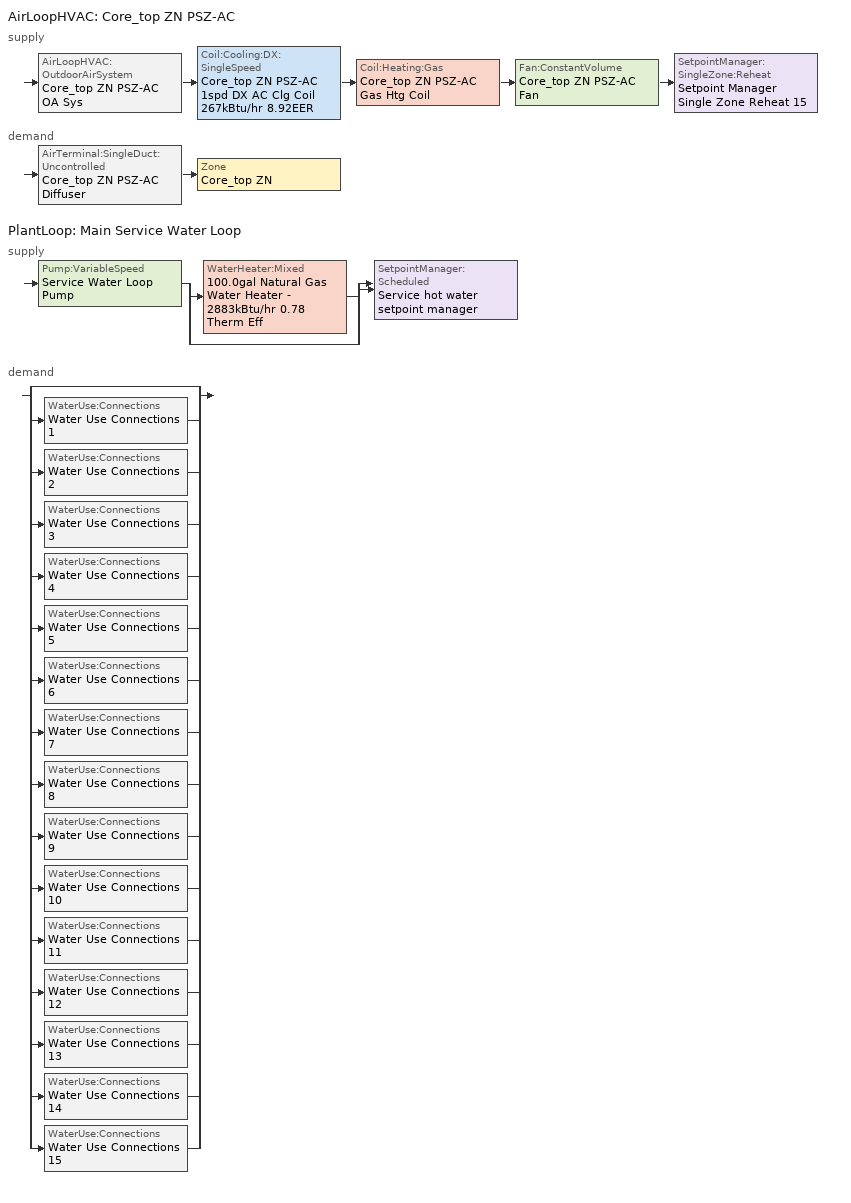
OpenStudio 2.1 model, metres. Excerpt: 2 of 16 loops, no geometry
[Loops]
AirLoopHVAC 'Core_top ZN PSZ-AC'
 supply: AirLoopHVAC:OutdoorAirSystem 'Core_top ZN PSZ-AC OA Sys' > Coil:Cooling:DX:SingleSpeed 'Core_top ZN PSZ-AC 1spd DX AC Clg Coil 267kBtu/hr 8.92EER' > Coil:Heating:Gas 'Core_top ZN PSZ-AC Gas Htg Coil' > Fan:ConstantVolume 'Core_top ZN PSZ-AC Fan' > SetpointManager:SingleZone:Reheat 'Setpoint Manager Single Zone Reheat 15'
 demand: AirTerminal:SingleDuct:Uncontrolled 'Core_top ZN PSZ-AC Diffuser' > Zone 'Core_top ZN'
PlantLoop 'Main Service Water Loop'
 supply: Pump:VariableSpeed 'Service Water Loop Pump' > split
  | WaterHeater:Mixed '100.0gal Natural Gas Water Heater - 2883kBtu/hr 0.78 Therm Eff'
  | bypass
  join > SetpointManager:Scheduled 'Service hot water setpoint manager'
 demand: split
  | bypass
  | WaterUse:Connections 'Water Use Connections 1'
  | WaterUse:Connections 'Water Use Connections 2'
  | WaterUse:Connections 'Water Use Connections 3'
  | WaterUse:Connections 'Water Use Connections 4'
  | WaterUse:Connections 'Water Use Connections 5'
  | WaterUse:Connections 'Water Use Connections 6'
  | WaterUse:Connections 'Water Use Connections 7'
  | WaterUse:Connections 'Water Use Connections 8'
  | WaterUse:Connections 'Water Use Connections 9'
  | WaterUse:Connections 'Water Use Connections 10'
  | WaterUse:Connections 'Water Use Connections 11'
  | WaterUse:Connections 'Water Use Connections 12'
  | WaterUse:Connections 'Water Use Connections 13'
  | WaterUse:Connections 'Water Use Connections 14'
  | WaterUse:Connections 'Water Use Connections 15'
[Sizing:Zone]
Core_top ZN: Zone Cooling Design Supply Air Temperature Input Method=SupplyAirTemperature; Zone Cooling Design Supply Air Temperature {C}=12.8; Zone Cooling Design Supply Air Temperature Difference {deltaC}=11.11; Zone Heating Design Supply Air Temperature Input Method=SupplyAirTemperature; Zone Heating Design Supply Air Temperature {C}=40; Zone Heating Design Supply Air Temperature Difference {deltaC}=11.11; Zone Cooling Design Supply Air Humidity Ratio {kg-H2O/kg-air}=0.0085; Zone Heating Design Supply Air Humidity Ratio {kg-H2O/kg-air}=0.008; Cooling Design Air Flow Method=DesignDay; Heating Design Air Flow Method=DesignDay; Account for Dedicated Outdoor Air System=No; Dedicated Outdoor Air System Control Strategy=NeutralSupplyAir; Dedicated Outdoor Air Low Setpoint Temperature for Design {C}=autosize; Dedicated Outdoor Air High Setpoint Temperature for Design {C}=autosize
[Zone equipment]
Core_top ZN: Core_top ZN PSZ-AC Diffuser
[AirLoopHVAC]
Core_top ZN PSZ-AC: Availability Schedule=OfficeMedium HVACOperationSchd; Availability Manager=Availability Manager Night Cycle 15; Design Supply Air Flow Rate {m3/s}=AutoSize
[Sizing:System]
Core_top ZN PSZ-AC: Type of Load to Size On=Sensible; Design Outdoor Air Flow Rate {m3/s}=Autosize; Minimum System Air Flow Ratio=1; Preheat Design Temperature {C}=7; Preheat Design Humidity Ratio {kg-H2O/kg-Air}=0.008; Precool Design Temperature {C}=12.8; Precool Design Humidity Ratio {kg-H2O/kg-Air}=0.008; Central Cooling Design Supply Air Temperature {C}=12.8; Central Heating Design Supply Air Temperature {C}=40; Sizing Option=Coincident; 100% Outdoor Air in Cooling=No; 100% Outdoor Air in Heating=No; Central Cooling Design Supply Air Humidity Ratio {kg-H2O/kg-Air}=0.0085; Central Heating Design Supply Air Humidity Ratio {kg-H2O/kg-Air}=0.008; Cooling Design Air Flow Method=DesignDay; Cooling Design Air Flow Rate {m3/s}=0; Heating Design Air Flow Method=DesignDay; Heating Design Air Flow Rate {m3/s}=0; System Outdoor Air Method=ZoneSum; Zone Maximum Outdoor Air Fraction=1; Cooling Supply Air Flow Rate Per Floor Area {m3/s-m2}=0.00996765; Cooling Fraction of Autosized Cooling Supply Air Flow Rate=1; Cooling Supply Air Flow Rate Per Unit Cooling Capacity {m3/s-W}=3.94755e-05; Heating Supply Air Flow Rate Per Floor Area {m3/s-m2}=0.00996765; Heating Fraction of Autosized Heating Supply Air Flow Rate=1; Heating Fraction of Autosized Cooling Supply Air Flow Rate=1; Heating Supply Air Flow Rate Per Unit Heating Capacity {m3/s-W}=3.15882e-05; Cooling Design Capacity Method=CoolingDesignCapacity; Cooling Design Capacity {W}=autosize; Cooling Design Capacity Per Floor Area {W/m2}=234.7; Fraction of Autosized Cooling Design Capacity=1; Heating Design Capacity Method=HeatingDesignCapacity; Heating Design Capacity {W}=autosize; Heating Design Capacity Per Floor Area {W/m2}=157; Fraction of Autosized Heating Design Capacity=1; Central Cooling Capacity Control Method=OnOff
[SetpointManager:SingleZone:Reheat]
Setpoint Manager Single Zone Reheat 15: Minimum Supply Air Temperature {C}=10; Maximum Supply Air Temperature {C}=50; Control Zone=Core_top ZN
[Fan:ConstantVolume]
Core_top ZN PSZ-AC Fan: Availability Schedule=OfficeMedium HVACOperationSchd; Fan Efficiency=0.56875; Pressure Rise {Pa}=622.722; Maximum Flow Rate {m3/s}=AutoSize; Motor Efficiency=0.875
[Coil:Heating:Gas]
Core_top ZN PSZ-AC Gas Htg Coil: Availability Schedule=Always On Discrete; Gas Burner Efficiency=0.78; Nominal Capacity {W}=AutoSize; Parasitic Electric Load {W}=0; Parasitic Gas Load {W}=0
[Coil:Cooling:DX:SingleSpeed]
Core_top ZN PSZ-AC 1spd DX AC Clg Coil 267kBtu/hr 8.92EER: Availability Schedule=Always On Discrete; Rated Total Cooling Capacity {W}=autosize; Rated Sensible Heat Ratio=autosize; Rated COP {W/W}=3.20187; Rated Air Flow Rate {m3/s}=autosize; Rated Evaporator Fan Power Per Volume Flow Rate {W/(m3/s)}=773.3; Total Cooling Capacity Function of Temperature Curve=DOE Ref DX Clg Coil Cool-Cap-fT 2; Total Cooling Capacity Function of Flow Fraction Curve=DOE Ref DX Clg Coil Cool-CAP-fFlow 2; Energy Input Ratio Function of Temperature Curve=DOE Ref DX Clg Coil Cool-EIR-fT 2; Energy Input Ratio Function of Flow Fraction Curve=DOE Ref DX Clg Coil Cool-EIR-fFlow 2; Part Load Fraction Correlation Curve=DOE Ref DX Clg Coil Cool-PLF-fPLR 2; Condenser Type=AirCooled; Evaporative Condenser Effectiveness=0; Evaporative Condenser Air Flow Rate {m3/s}=Autosize; Evaporative Condenser Pump Rated Power Consumption {W}=Autosize; Crankcase Heater Capacity {W}=0; Maximum Outdoor Dry-Bulb Temperature for Crankcase Heater Operation {C}=0; Basin Heater Capacity {W/K}=0; Basin Heater Setpoint Temperature {C}=10
[Controller:OutdoorAir]
Core_top ZN PSZ-AC OA Sys Controller: Minimum Outdoor Air Flow Rate {m3/s}=0; Maximum Outdoor Air Flow Rate {m3/s}=Autosize; Economizer Control Type=NoEconomizer; Economizer Control Action Type=ModulateFlow; Economizer Maximum Limit Dry-Bulb Temperature {C}=28; Economizer Maximum Limit Enthalpy {J/kg}=64000; Economizer Minimum Limit Dry-Bulb Temperature {C}=-100; Lockout Type=LockoutWithCompressor; Minimum Limit Type=FixedMinimum; Minimum Outdoor Air Schedule=Always On Discrete; Controller Mechanical Ventilation=Controller Mechanical Ventilation 15; High Humidity Control=No; Heat Recovery Bypass Control Type=BypassWhenOAFlowGreaterThanMinimum
[Controller:MechanicalVentilation]
Controller Mechanical Ventilation 15: Availability Schedule=Always On Discrete; System Outdoor Air Method=ZoneSum
[AirLoopHVAC:OutdoorAirSystem]
Core_top ZN PSZ-AC OA Sys: Controller=Core_top ZN PSZ-AC OA Sys Controller
[AvailabilityManager:NightCycle]
Availability Manager Night Cycle 15: Control Type=CycleOnAny; Thermostat Tolerance {deltaC}=1; Cycling Run Time {s}=3600
[AirTerminal:SingleDuct:Uncontrolled]
Core_top ZN PSZ-AC Diffuser: Availability Schedule=Always On Discrete; Maximum Air Flow Rate {m3/s}=AutoSize
[PlantLoop]
Main Service Water Loop: Maximum Loop Temperature {C}=60; Minimum Loop Temperature {C}=10; Plant Loop Volume {m3}=Autocalculate; Load Distribution Scheme=Optimal
[Sizing:Plant]
Main Service Water Loop: Loop Type=Heating; Design Loop Exit Temperature {C}=60; Loop Design Temperature Difference {deltaC}=5; Sizing Option=NonCoincident; Zone Timesteps in Averaging Window=1; Coincident Sizing Factor Mode=None
[SetpointManager:Scheduled]
Service hot water setpoint manager: Control Variable=Temperature; Schedule=Service Water Loop Temp - 140F
[Pump:VariableSpeed]
Service Water Loop Pump: Rated Pump Head {Pa}=179352; Motor Efficiency=0.825; Pump Control Type=Intermittent
[WaterHeater:Mixed]
100.0gal Natural Gas Water Heater - 2883kBtu/hr 0.78 Therm Eff: Tank Volume {m3}=0.378541; Setpoint Temperature Schedule=Service Water Loop Temp - 140F; Deadband Temperature Difference {deltaC}=2; Maximum Temperature Limit {C}=82.2222; Heater Control Type=Cycle; Heater Maximum Capacity {W}=844924; Heater Fuel Type=NaturalGas; Heater Thermal Efficiency=0.78; Off Cycle Parasitic Fuel Consumption Rate {W}=19.9992; Off Cycle Parasitic Fuel Type=NaturalGas; Off Cycle Parasitic Heat Fraction to Tank=0.8; On Cycle Parasitic Fuel Consumption Rate {W}=19.9992; On Cycle Parasitic Fuel Type=NaturalGas; On Cycle Parasitic Heat Fraction to Tank=0; Ambient Temperature Indicator=Schedule; Ambient Temperature Schedule=Water Heater Ambient Temp Schedule - 70F; Off Cycle Loss Coefficient to Ambient Temperature {W/K}=5.99799; On Cycle Loss Coefficient to Ambient Temperature {W/K}=5.99799; Use Side Effectiveness=1; Source Side Effectiveness=1; Use Side Design Flow Rate {m3/s}=autosize; Source Side Design Flow Rate {m3/s}=autosize; Indirect Water Heating Recovery Time {hr}=1.5
[WaterUse:Connections]
Name | Water Use Equipment Name 1
Water Use Connections 1 | Perimeter_bot_zn_1 Service Water Use 0.02gal/min
Water Use Connections 2 | Perimeter_bot_zn_2 Service Water Use 0.01gal/min
Water Use Connections 3 | Perimeter_bot_zn_3 Service Water Use 0.02gal/min
Water Use Connections 4 | Perimeter_bot_zn_4 Service Water Use 0.01gal/min
Water Use Connections 5 | Core_bottom Service Water Use 0.1gal/min
Water Use Connections 6 | Perimeter_mid_zn_1 Service Water Use 0.02gal/min
Water Use Connections 7 | Perimeter_mid_zn_2 Service Water Use 0.01gal/min
Water Use Connections 8 | Perimeter_mid_zn_3 Service Water Use 0.02gal/min
Water Use Connections 9 | Perimeter_mid_zn_4 Service Water Use 0.01gal/min
Water Use Connections 10 | Core_mid Service Water Use 0.1gal/min
Water Use Connections 11 | Perimeter_top_zn_1 Service Water Use 0.02gal/min
Water Use Connections 12 | Perimeter_top_zn_2 Service Water Use 0.01gal/min
Water Use Connections 13 | Perimeter_top_zn_3 Service Water Use 0.02gal/min
Water Use Connections 14 | Perimeter_top_zn_4 Service Water Use 0.01gal/min
Water Use Connections 15 | Core_top Service Water Use 0.1gal/min
[WaterUse:Equipment:Definition]
Name | Peak Flow Rate {m3/s} | Target Temperature Schedule | Sensible Fraction Schedule | Latent Fraction Schedule
Perimeter_bot_zn_1 Service Water Use Def 0.02gal/min | 1.29833e-06 | Schedule Ruleset 5 | Schedule Ruleset 3 | Schedule Ruleset 4
Perimeter_bot_zn_2 Service Water Use Def 0.01gal/min | 8.21952e-07 | Schedule Ruleset 8 | Schedule Ruleset 6 | Schedule Ruleset 7
Perimeter_bot_zn_3 Service Water Use Def 0.02gal/min | 1.29833e-06 | Schedule Ruleset 11 | Schedule Ruleset 9 | Schedule Ruleset 10
Perimeter_bot_zn_4 Service Water Use Def 0.01gal/min | 8.21898e-07 | Schedule Ruleset 14 | Schedule Ruleset 12 | Schedule Ruleset 13
Core_bottom Service Water Use Def 0.1gal/min | 6.15882e-06 | Schedule Ruleset 17 | Schedule Ruleset 15 | Schedule Ruleset 16
Perimeter_mid_zn_1 Service Water Use Def 0.02gal/min | 1.29833e-06 | Schedule Ruleset 20 | Schedule Ruleset 18 | Schedule Ruleset 19
Perimeter_mid_zn_2 Service Water Use Def 0.01gal/min | 8.21952e-07 | Schedule Ruleset 23 | Schedule Ruleset 21 | Schedule Ruleset 22
Perimeter_mid_zn_3 Service Water Use Def 0.02gal/min | 1.29833e-06 | Schedule Ruleset 26 | Schedule Ruleset 24 | Schedule Ruleset 25
Perimeter_mid_zn_4 Service Water Use Def 0.01gal/min | 8.21898e-07 | Schedule Ruleset 29 | Schedule Ruleset 27 | Schedule Ruleset 28
Core_mid Service Water Use Def 0.1gal/min | 6.15882e-06 | Schedule Ruleset 32 | Schedule Ruleset 30 | Schedule Ruleset 31
Perimeter_top_zn_1 Service Water Use Def 0.02gal/min | 1.29833e-06 | Schedule Ruleset 35 | Schedule Ruleset 33 | Schedule Ruleset 34
Perimeter_top_zn_2 Service Water Use Def 0.01gal/min | 8.21952e-07 | Schedule Ruleset 38 | Schedule Ruleset 36 | Schedule Ruleset 37
Perimeter_top_zn_3 Service Water Use Def 0.02gal/min | 1.29833e-06 | Schedule Ruleset 41 | Schedule Ruleset 39 | Schedule Ruleset 40
Perimeter_top_zn_4 Service Water Use Def 0.01gal/min | 8.21898e-07 | Schedule Ruleset 44 | Schedule Ruleset 42 | Schedule Ruleset 43
Core_top Service Water Use Def 0.1gal/min | 6.15882e-06 | Schedule Ruleset 47 | Schedule Ruleset 45 | Schedule Ruleset 46
[WaterUse:Equipment] Flow Rate Fraction Schedule=Medium Office Bldg Swh
Name | Water Use Equipment Definition
Perimeter_bot_zn_1 Service Water Use 0.02gal/min | Perimeter_bot_zn_1 Service Water Use Def 0.02gal/min
Perimeter_bot_zn_2 Service Water Use 0.01gal/min | Perimeter_bot_zn_2 Service Water Use Def 0.01gal/min
Perimeter_bot_zn_3 Service Water Use 0.02gal/min | Perimeter_bot_zn_3 Service Water Use Def 0.02gal/min
Perimeter_bot_zn_4 Service Water Use 0.01gal/min | Perimeter_bot_zn_4 Service Water Use Def 0.01gal/min
Core_bottom Service Water Use 0.1gal/min | Core_bottom Service Water Use Def 0.1gal/min
Perimeter_mid_zn_1 Service Water Use 0.02gal/min | Perimeter_mid_zn_1 Service Water Use Def 0.02gal/min
Perimeter_mid_zn_2 Service Water Use 0.01gal/min | Perimeter_mid_zn_2 Service Water Use Def 0.01gal/min
Perimeter_mid_zn_3 Service Water Use 0.02gal/min | Perimeter_mid_zn_3 Service Water Use Def 0.02gal/min
Perimeter_mid_zn_4 Service Water Use 0.01gal/min | Perimeter_mid_zn_4 Service Water Use Def 0.01gal/min
Core_mid Service Water Use 0.1gal/min | Core_mid Service Water Use Def 0.1gal/min
Perimeter_top_zn_1 Service Water Use 0.02gal/min | Perimeter_top_zn_1 Service Water Use Def 0.02gal/min
Perimeter_top_zn_2 Service Water Use 0.01gal/min | Perimeter_top_zn_2 Service Water Use Def 0.01gal/min
Perimeter_top_zn_3 Service Water Use 0.02gal/min | Perimeter_top_zn_3 Service Water Use Def 0.02gal/min
Perimeter_top_zn_4 Service Water Use 0.01gal/min | Perimeter_top_zn_4 Service Water Use Def 0.01gal/min
Core_top Service Water Use 0.1gal/min | Core_top Service Water Use Def 0.1gal/min
[Schedule:Ruleset]
OfficeMedium HVACOperationSchd: Default Day Schedule=OfficeMedium HVACOperationSchd Default; Summer Design Day Schedule=OfficeMedium HVACOperationSchd Summer Design Day; Winter Design Day Schedule=OfficeMedium HVACOperationSchd Winter Design Day
Service Water Loop Temp - 140F: Default Day Schedule=Service Water Loop Temp - 140F Default
Water Heater Ambient Temp Schedule - 70F: Default Day Schedule=Water Heater Ambient Temp Schedule - 70F Default
Schedule Ruleset 3: Default Day Schedule=Schedule Day 26
Schedule Ruleset 4: Default Day Schedule=Schedule Day 27
Schedule Ruleset 5: Default Day Schedule=Schedule Day 28
Medium Office Bldg Swh: Default Day Schedule=Medium Office Bldg Swh Default; Summer Design Day Schedule=Medium Office Bldg Swh Summer Design Day; Winter Design Day Schedule=Medium Office Bldg Swh Winter Design Day
Schedule Ruleset 6: Default Day Schedule=Schedule Day 31
Schedule Ruleset 7: Default Day Schedule=Schedule Day 32
Schedule Ruleset 8: Default Day Schedule=Schedule Day 33
Schedule Ruleset 9: Default Day Schedule=Schedule Day 34
Schedule Ruleset 10: Default Day Schedule=Schedule Day 35
Schedule Ruleset 11: Default Day Schedule=Schedule Day 36
Schedule Ruleset 12: Default Day Schedule=Schedule Day 37
Schedule Ruleset 13: Default Day Schedule=Schedule Day 38
Schedule Ruleset 14: Default Day Schedule=Schedule Day 39
Schedule Ruleset 15: Default Day Schedule=Schedule Day 40
Schedule Ruleset 16: Default Day Schedule=Schedule Day 41
Schedule Ruleset 17: Default Day Schedule=Schedule Day 42
Schedule Ruleset 18: Default Day Schedule=Schedule Day 43
Schedule Ruleset 19: Default Day Schedule=Schedule Day 44
Schedule Ruleset 20: Default Day Schedule=Schedule Day 45
Schedule Ruleset 21: Default Day Schedule=Schedule Day 46
Schedule Ruleset 22: Default Day Schedule=Schedule Day 47
Schedule Ruleset 23: Default Day Schedule=Schedule Day 48
Schedule Ruleset 24: Default Day Schedule=Schedule Day 49
Schedule Ruleset 25: Default Day Schedule=Schedule Day 50
Schedule Ruleset 26: Default Day Schedule=Schedule Day 51
Schedule Ruleset 27: Default Day Schedule=Schedule Day 52
Schedule Ruleset 28: Default Day Schedule=Schedule Day 53
Schedule Ruleset 29: Default Day Schedule=Schedule Day 54
Schedule Ruleset 30: Default Day Schedule=Schedule Day 55
Schedule Ruleset 31: Default Day Schedule=Schedule Day 56
Schedule Ruleset 32: Default Day Schedule=Schedule Day 57
Schedule Ruleset 33: Default Day Schedule=Schedule Day 58
Schedule Ruleset 34: Default Day Schedule=Schedule Day 59
Schedule Ruleset 35: Default Day Schedule=Schedule Day 60
Schedule Ruleset 36: Default Day Schedule=Schedule Day 61
Schedule Ruleset 37: Default Day Schedule=Schedule Day 62
Schedule Ruleset 38: Default Day Schedule=Schedule Day 63
Schedule Ruleset 39: Default Day Schedule=Schedule Day 64
Schedule Ruleset 40: Default Day Schedule=Schedule Day 65
Schedule Ruleset 41: Default Day Schedule=Schedule Day 66
Schedule Ruleset 42: Default Day Schedule=Schedule Day 67
Schedule Ruleset 43: Default Day Schedule=Schedule Day 68
Schedule Ruleset 44: Default Day Schedule=Schedule Day 69
Schedule Ruleset 45: Default Day Schedule=Schedule Day 70
Schedule Ruleset 46: Default Day Schedule=Schedule Day 71
Schedule Ruleset 47: Default Day Schedule=Schedule Day 72
[Schedule:Day]
OfficeMedium HVACOperationSchd Default: 24, 0, 0
OfficeMedium HVACOperationSchd Summer Design Day; OfficeMedium HVACOperationSchd SmrDsn|Wkdy Day: 6, 0, 0, 22, 0, 1, 24, 0, 0
OfficeMedium HVACOperationSchd Winter Design Day; OfficeMedium HVACOperationSchd WntrDsn|Sat Day: 6, 0, 0, 18, 0, 1, 24, 0, 0
Service Water Loop Temp - 140F Default: 24, 0, 60
Water Heater Ambient Temp Schedule - 70F Default: 24, 0, 21.1111
Schedule Day 26; Schedule Day 31; Schedule Day 34; Schedule Day 37; Schedule Day 40; Schedule Day 43; Schedule Day 46; Schedule Day 49; Schedule Day 52; Schedule Day 55; Schedule Day 58; Schedule Day 61; Schedule Day 64; Schedule Day 67; Schedule Day 70: 24, 0, 0.2
Schedule Day 27; Schedule Day 32; Schedule Day 35; Schedule Day 38; Schedule Day 41; Schedule Day 44; Schedule Day 47; Schedule Day 50; Schedule Day 53; Schedule Day 56; Schedule Day 59; Schedule Day 62; Schedule Day 65; Schedule Day 68; Schedule Day 71: 24, 0, 0.05
Schedule Day 28; Schedule Day 33; Schedule Day 36; Schedule Day 39; Schedule Day 42; Schedule Day 45; Schedule Day 48; Schedule Day 51; Schedule Day 54; Schedule Day 57; Schedule Day 60; Schedule Day 63; Schedule Day 66; Schedule Day 69; Schedule Day 72: 24, 0, 43.3
Medium Office Bldg Swh Default; Medium Office Bldg Swh Summer Design Day: 5, 0, 0.05, 6, 0, 0.08, 7, 0, 0.07, 8, 0, 0.19, 9, 0, 0.35, 10, 0, 0.38, 11, 0, 0.39, 12, 0, 0.47, 13, 0, 0.57, 14, 0, 0.54, 15, 0, 0.34, 16, 0, 0.33, 17, 0, 0.44, 18, 0, 0.26, 19, 0, 0.21, 20, 0, 0.15, 21, 0, 0.17, 22, 0, 0.08, 24, 0, 0.05
Medium Office Bldg Swh Sun Day: 5, 0, 0.04, 6, 0, 0.07, 11, 0, 0.04, 13, 0, 0.06, 14, 0, 0.09, 15, 0, 0.06, 21, 0, 0.04, 22, 0, 0.07, 24, 0, 0.04
Medium Office Bldg Swh Winter Design Day: 5, 0, 0.05, 6, 0, 0.08, 7, 0, 0.07, 8, 0, 0.11, 9, 0, 0.15, 10, 0, 0.21, 11, 0, 0.19, 12, 0, 0.23, 13, 0, 0.2, 14, 0, 0.19, 15, 0, 0.15, 16, 0, 0.13, 17, 0, 0.14, 21, 0, 0.07, 22, 0, 0.09, 24, 0, 0.05
Medium Office Bldg Swh WntrDsn|Sat Day: 5, 0, 0.05, 6, 0, 0.08, 7, 0, 0.07, 8, 0, 0.11, 9, 0, 0.15, 10, 0, 0.21, 11, 0, 0.19, 12, 0, 0.23, 13, 0, 0.2, 14, 0, 0.19, 15, 0, 0.15, 16, 0, 0.12, 17, 0, 0.14, 21, 0, 0.07, 22, 0, 0.09, 24, 0, 0.05
[Schedule:Rule] Date Specification Type=DateRange; Start Month=1; Start Day=1; End Month=12; End Day=31
Name | Schedule Ruleset | Rule Order | Day Schedule | Apply Monday | Apply Tuesday | Apply Wednesday | Apply Thursday | Apply Friday | Apply Saturday | Apply Sunday
Schedule Rule 16 | OfficeMedium HVACOperationSchd | 1 | OfficeMedium HVACOperationSchd SmrDsn|Wkdy Day | Yes | Yes | Yes | Yes | Yes
Schedule Rule 17 | OfficeMedium HVACOperationSchd | 0 | OfficeMedium HVACOperationSchd WntrDsn|Sat Day |  |  |  |  |  | Yes
Schedule Rule 23 | Medium Office Bldg Swh | 1 | Medium Office Bldg Swh Sun Day |  |  |  |  |  |  | Yes
Schedule Rule 24 | Medium Office Bldg Swh | 0 | Medium Office Bldg Swh WntrDsn|Sat Day |  |  |  |  |  | Yes
[Schedule:Constant]
Always On Discrete: Value=1
[Curve:Biquadratic] Minimum Value of x=-100; Maximum Value of x=100; Minimum Value of y=-100; Maximum Value of y=100
Name | Coefficient1 Constant | Coefficient2 x | Coefficient3 x**2 | Coefficient4 y | Coefficient5 y**2 | Coefficient6 x*y
DOE Ref DX Clg Coil Cool-Cap-fT 2 | 0.971212 | -0.0152755 | 0.00144345 | -0.00039321 | -6.8364e-06 | -0.000290596
DOE Ref DX Clg Coil Cool-EIR-fT 2 | 0.286871 | 0.0239022 | -0.000810648 | 0.0134585 | 0.000338936 | -0.000487004
[Curve:Quadratic]
DOE Ref DX Clg Coil Cool-PLF-fPLR 2: Coefficient1 Constant=0.909496; Coefficient2 x=0.0986477; Coefficient3 x**2=-0.00819488; Minimum Value of x=0; Maximum Value of x=1
[Curve:Cubic] Coefficient1 Constant=1; Coefficient2 x=0; Coefficient3 x**2=0; Coefficient4 x**3=0; Minimum Value of x=-100; Maximum Value of x=100
DOE Ref DX Clg Coil Cool-CAP-fFlow 2; DOE Ref DX Clg Coil Cool-EIR-fFlow 2
